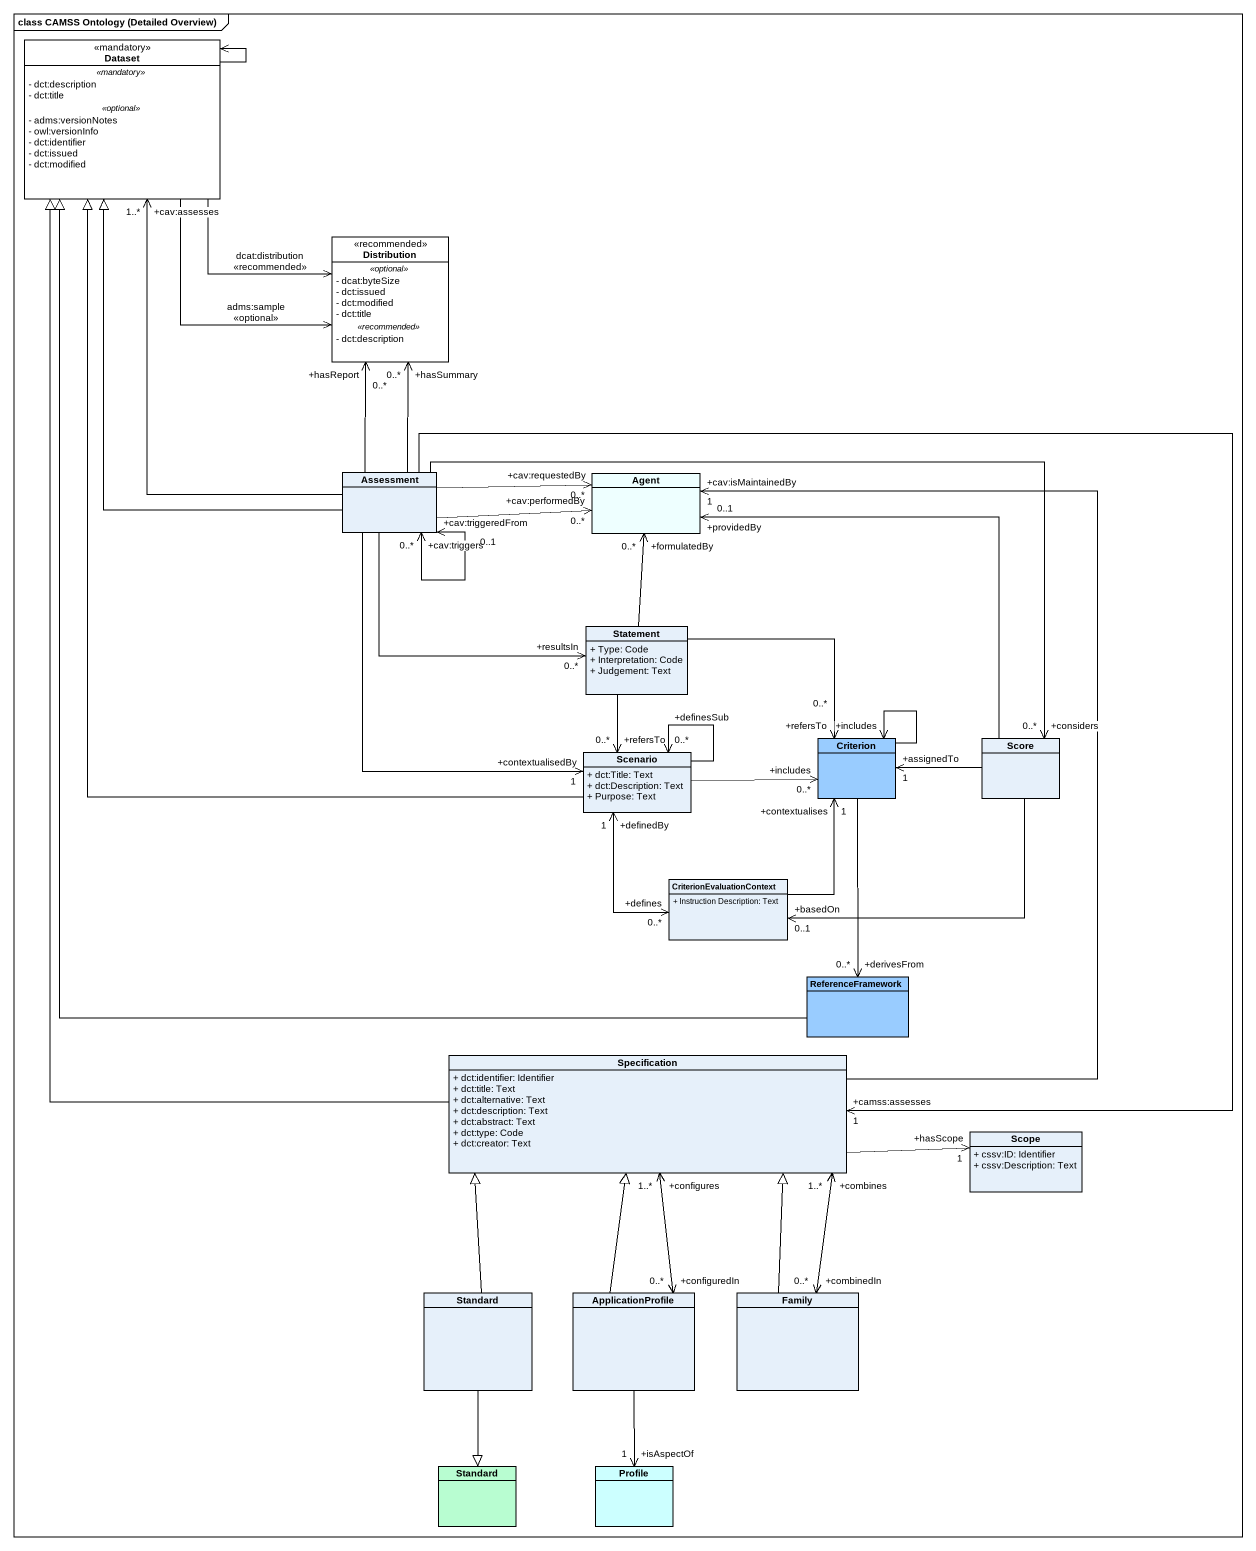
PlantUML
@startuml
mainframe class CAMSS Ontology (Detailed Overview)
hide circle
hide empty members
skinparam classAttributeIconSize 0
class Dataset <<mandatory>> #FFFFFF {
  .. <<mandatory>> ..
  - dct:description
  - dct:title
  .. <<optional>> ..
  - adms:versionNotes
  - owl:versionInfo
  - dct:identifier
  - dct:issued
  - dct:modified
}
class Distribution <<recommended>> #FFFFFF {
  .. <<optional>> ..
  - dcat:byteSize
  - dct:issued
  - dct:modified
  - dct:title
  .. <<recommended>> ..
  - dct:description
}
class Assessment
class "Agent" as Agent_ #EEFFFF
class Statement {
  + Type: Code
  + Interpretation: Code
  + Judgement: Text
}
class Scenario {
  + dct:Title: Text
  + dct:Description: Text
  + Purpose: Text
}
class Criterion #99CCFF
class Score
class CriterionEvaluationContext {
  + Instruction Description: Text
}
class ReferenceFramework #99CCFF
class Specification {
  + dct:identifier: Identifier
  + dct:title: Text
  + dct:alternative: Text
  + dct:description: Text
  + dct:abstract: Text
  + dct:type: Code
  + dct:creator: Text
}
class Scope {
  + cssv:ID: Identifier
  + cssv:Description: Text
}
class Standard
class ApplicationProfile
class Family
class "Standard" as Standard_2 #B8FDD1
class Profile #CCFFFF
Dataset --> Dataset
Dataset --> Distribution : adms:sample\n<<optional>>
Dataset --> Distribution : dcat:distribution\n<<recommended>>
Assessment -up-> "+cav:assesses\n1..*" Dataset
Assessment -up-|> Dataset
Assessment -up-> "+hasSummary\n0..*" Distribution
Assessment -up-> "+hasReport\n0..*" Distribution
Assessment "+cav:triggers\n0..*" <--> "+cav:triggeredFrom\n0..1" Assessment
Assessment -right-> "+cav:performedBy\n0..*" Agent_
Assessment -right-> "+cav:requestedBy\n0..*" Agent_
Assessment --> "+resultsIn\n0..*" Statement
Assessment --> "+contextualisedBy\n1" Scenario
Assessment -right-> "+considers\n0..*" Score
Assessment --> "+camss:assesses\n1" Specification
Statement -up-> "+formulatedBy\n0..*" Agent_
Statement --> "+refersTo\n0..*" Scenario
Statement -right-> "+refersTo\n0..*" Criterion
Scenario -up-|> Dataset
Scenario --> "+definesSub\n0..*" Scenario
Scenario -right-> "+includes\n0..*" Criterion
Scenario "+definedBy\n1" <--> "+defines\n0..*" CriterionEvaluationContext
Criterion --> "+includes" Criterion
Criterion --> "+derivesFrom\n0..*" ReferenceFramework
Score -up-> "+providedBy\n0..1" Agent_
Score -left-> "+assignedTo\n1" Criterion
Score -left-> "+basedOn\n0..1" CriterionEvaluationContext
CriterionEvaluationContext -up-> "+contextualises\n1" Criterion
ReferenceFramework -up-|> Dataset
Specification -up-|> Dataset
Specification -up-> "+cav:isMaintainedBy\n1" Agent_
Specification -right-> "+hasScope\n1" Scope
Specification "+combines\n1..*" <--> "+combinedIn\n0..*" Family
Standard -up-|> Specification
Standard --|> Standard_2
ApplicationProfile "+configuredIn\n0..*" <-up-> "+configures\n1..*" Specification
ApplicationProfile -up-|> Specification
ApplicationProfile --> "+isAspectOf\n1" Profile
Family -up-|> Specification
@enduml
